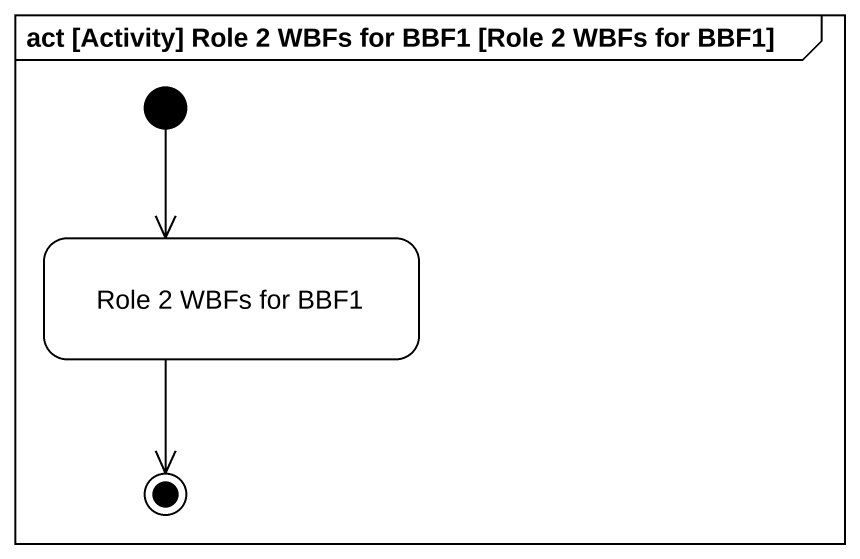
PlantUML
@startuml
mainframe act [Activity] Role 2 WBFs for BBF1 [Role 2 WBFs for BBF1]
hide empty description
state "Role 2 WBFs for BBF1" as Role_2_WBFs_for_BBF1
[*] --> Role_2_WBFs_for_BBF1
Role_2_WBFs_for_BBF1 --> [*]
@enduml
